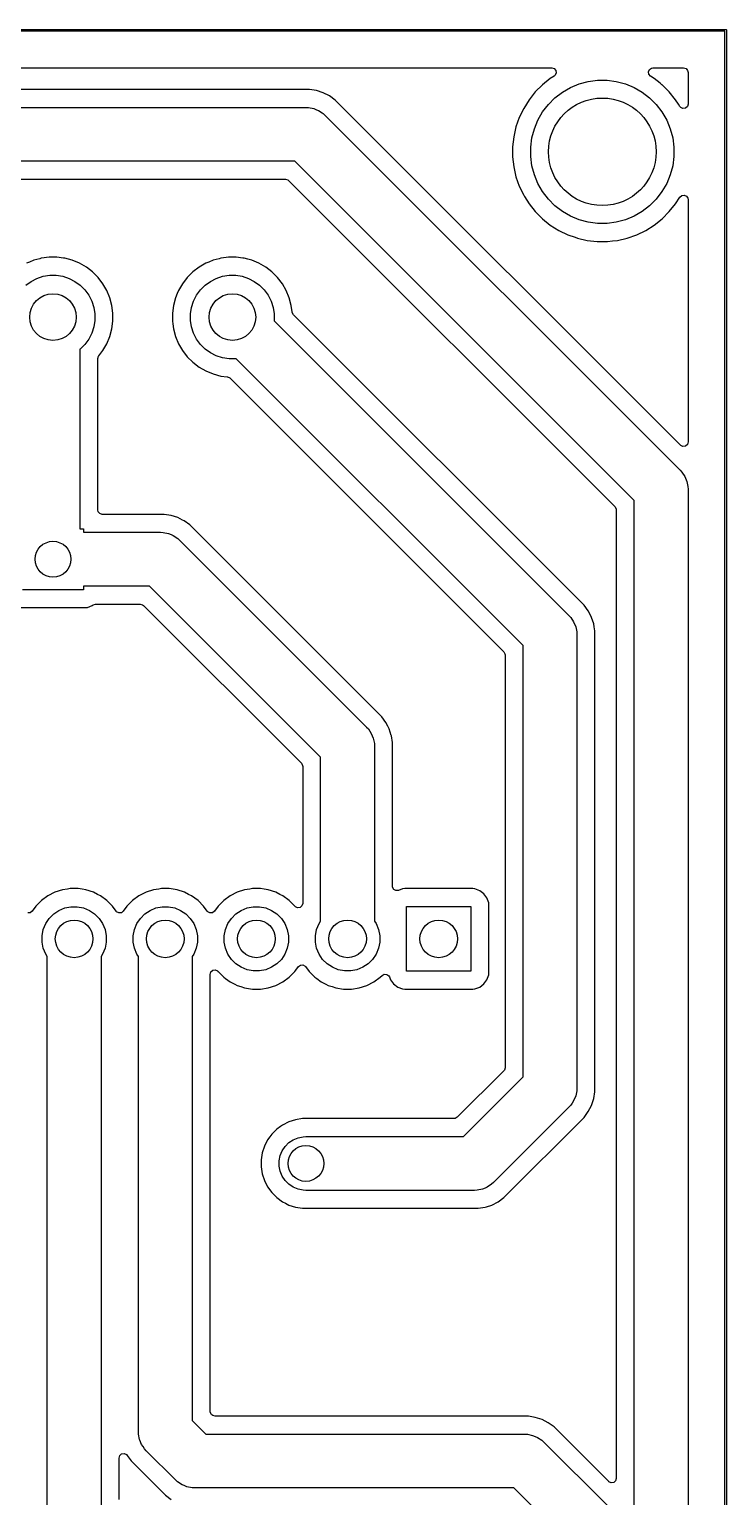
# Model space of a CAD drawing. Header units: millimetres. Extents: x 95 to 195, y -140 to -40.
# Drawn here: x 175.59 to 195.02, y -80.89 to -39.98 of the extents above; entities that cross this region are included whole.
import ezdxf

# ---------------------------------------------------------------- set-up
doc = ezdxf.new("R2010")
doc.units = ezdxf.units.MM
doc.layers.add('B.Cu', color=153, linetype='CONTINUOUS', true_color=0x4d7fc4)

msp = doc.modelspace()

# ---------------------------------------------------------------- linework, layer by layer
at = {"layer": 'B.Cu', "linetype": 'CONTINUOUS'}
for p, q in [((95, -39.975), (195, -39.975)), ((194.975, -40.025), (95.025, -40.025)), ((194.975, -139.975), (194.975, -40.025)), ((195, -39.975), (195.009567, -39.976903)), ((195.009567, -39.976903), (195.023097, -39.990433)), ((195.023097, -39.990433), (195.025, -40)), ((195.025, -40), (195.025, -140)), ((99.862014, -41.0505), (190.152974, -41.0505)), ((190.218946, -41.279494), (190.110753, -41.347476)), ((190.152974, -41.0505), (190.220013, -41.070185)), ((190.246687, -41.255703), (190.218946, -41.279494)), ((190.220013, -41.070185), (190.265768, -41.122989)), ((190.275712, -41.192147), (190.246687, -41.255703)), ((190.265768, -41.122989), (190.275712, -41.192147)), ((192.844115, -41.158106), (192.87249, -41.094257)), ((192.854763, -41.227159), (192.844115, -41.158106)), ((192.901053, -41.279493), (192.854763, -41.227159)), ((192.87249, -41.094257), (192.93088, -41.055885)), ((193.009248, -41.347477), (192.901053, -41.279493)), ((192.93088, -41.055885), (192.967026, -41.0505)), ((192.967026, -41.0505), (193.8255, -41.0505)), ((193.8255, -41.0505), (193.892539, -41.070185)), ((193.892539, -41.070185), (193.938294, -41.122989)), ((193.938294, -41.122989), (193.9495, -41.1745)), ((193.9495, -41.1745), (193.9495, -42.062548)), ((183.398417, -41.6495), (148.298417, -41.6495)), ((183.398422, -41.6495), (183.398417, -41.6495)), ((183.592826, -41.68029), (183.398422, -41.6495)), ((183.78003, -41.741117), (183.592826, -41.68029)), ((189.692583, -41.721175), (189.517476, -41.940753)), ((189.891175, -41.522583), (189.692583, -41.721175)), ((190.110753, -41.347476), (189.891175, -41.522583)), ((190.241308, -41.88632), (190.44886, -41.727061)), ((190.44886, -41.727061), (190.675423, -41.596255)), ((190.675423, -41.596255), (190.917121, -41.49614)), ((190.917121, -41.49614), (191.169819, -41.428429)), ((191.169819, -41.428429), (191.429194, -41.394282)), ((191.429194, -41.394282), (191.690806, -41.394282)), ((191.690806, -41.394282), (191.950181, -41.428429)), ((191.950181, -41.428429), (192.202879, -41.49614)), ((192.202879, -41.49614), (192.444577, -41.596255)), ((192.444577, -41.596255), (192.67114, -41.727061)), ((192.67114, -41.727061), (192.878692, -41.88632)), ((193.17306, -41.478113), (193.009248, -41.347477)), ((193.223183, -41.518085), (193.17306, -41.478113)), ((193.228825, -41.522584), (193.223183, -41.518085)), ((193.427416, -41.721175), (193.228825, -41.522584)), ((193.602523, -41.940752), (193.427416, -41.721175)), ((183.955405, -41.830476), (183.78003, -41.741117)), ((184.114646, -41.946172), (183.955405, -41.830476)), ((184.114648, -41.946174), (184.114646, -41.946172)), ((193.737819, -51.569345), (184.114648, -41.946174)), ((189.517476, -41.940753), (189.368053, -42.178557)), ((189.897061, -42.27886), (190.05632, -42.071308)), ((190.05632, -42.071308), (190.241308, -41.88632)), ((192.878692, -41.88632), (193.06368, -42.071308)), ((193.06368, -42.071308), (193.222939, -42.27886)), ((193.679053, -42.062548), (193.602523, -41.940752)), ((193.720506, -42.12852), (193.679053, -42.062548)), ((193.744297, -42.156261), (193.720506, -42.12852)), ((193.929815, -42.129587), (193.877011, -42.175342)), ((193.9495, -42.062548), (193.929815, -42.129587)), ((148.2, -42.15), (183.3, -42.15)), ((183.3, -42.15), (183.373513, -42.153611)), ((183.373513, -42.153611), (183.517713, -42.182294)), ((183.517713, -42.182294), (183.597283, -42.215253)), ((183.597283, -42.215253), (183.653548, -42.238559)), ((183.653548, -42.238559), (183.753617, -42.305423)), ((183.753617, -42.305423), (183.775795, -42.320242)), ((183.775795, -42.320242), (183.83033, -42.36967)), ((183.83033, -42.36967), (193.73033, -52.26967)), ((189.2462, -42.431588), (189.153443, -42.69667)), ((189.368053, -42.178557), (189.2462, -42.431588)), ((189.66614, -42.747121), (189.766255, -42.505423)), ((189.766255, -42.505423), (189.897061, -42.27886)), ((193.222939, -42.27886), (193.353745, -42.505423)), ((193.353745, -42.505423), (193.45386, -42.747121)), ((193.807853, -42.185286), (193.744297, -42.156261)), ((193.877011, -42.175342), (193.807853, -42.185286)), ((189.153439, -42.696682), (189.090945, -42.970487)), ((189.153443, -42.69667), (189.153439, -42.696682)), ((189.598429, -42.999819), (189.66614, -42.747121)), ((193.45386, -42.747121), (193.521571, -42.999819)), ((189.090942, -42.970505), (189.0595, -43.249568)), ((189.0595, -43.249568), (189.0595, -43.530431)), ((189.090945, -42.970487), (189.090942, -42.970505)), ((189.564282, -43.259194), (189.598429, -42.999819)), ((189.564282, -43.520806), (189.564282, -43.259194)), ((193.521571, -42.999819), (193.555718, -43.259194)), ((193.555718, -43.259194), (193.555718, -43.520806)), ((182.98934, -43.65), (148.95, -43.65)), ((192.45, -53.11066), (182.98934, -43.65)), ((189.0595, -43.530431), (189.090942, -43.809494)), ((189.598429, -43.780181), (189.564282, -43.520806)), ((189.66614, -44.032879), (189.598429, -43.780181)), ((193.521571, -43.780181), (193.45386, -44.032879)), ((193.555718, -43.520806), (193.521571, -43.780181)), ((149.5745, -44.1505), (182.730664, -44.1505)), ((182.730664, -44.1505), (182.797703, -44.170185)), ((182.797703, -44.170185), (182.818345, -44.186819)), ((182.818345, -44.186819), (191.913181, -53.281655)), ((189.090942, -43.809494), (189.090945, -43.809512)), ((189.090945, -43.809512), (189.153439, -44.083317)), ((189.153439, -44.083317), (189.153443, -44.083329)), ((189.153443, -44.083329), (189.2462, -44.348411)), ((189.766255, -44.274577), (189.66614, -44.032879)), ((193.45386, -44.032879), (193.353745, -44.274577)), ((189.2462, -44.348411), (189.368053, -44.601442)), ((189.897061, -44.50114), (189.766255, -44.274577)), ((190.05632, -44.708692), (189.897061, -44.50114)), ((193.222939, -44.50114), (193.06368, -44.708692)), ((193.353745, -44.274577), (193.222939, -44.50114)), ((193.772841, -44.605188), (193.841894, -44.59454)), ((193.841894, -44.59454), (193.905743, -44.622915)), ((189.368053, -44.601442), (189.391807, -44.639246)), ((189.391807, -44.639246), (189.517477, -44.839248)), ((189.517477, -44.839248), (189.692584, -45.058825)), ((190.241308, -44.89368), (190.05632, -44.708692)), ((190.44886, -45.052939), (190.241308, -44.89368)), ((192.878692, -44.89368), (192.67114, -45.052939)), ((193.06368, -44.708692), (192.878692, -44.89368)), ((193.427416, -45.058825), (193.602523, -44.839248)), ((193.602523, -44.839248), (193.720507, -44.651478)), ((193.720507, -44.651478), (193.772841, -44.605188)), ((193.905743, -44.622915), (193.944115, -44.681304)), ((193.944115, -44.681304), (193.9495, -44.717451)), ((193.9495, -44.717451), (193.9495, -51.481664)), ((189.692584, -45.058825), (189.891175, -45.257416)), ((189.891175, -45.257416), (190.110752, -45.432523)), ((190.675423, -45.183745), (190.44886, -45.052939)), ((190.917121, -45.28386), (190.675423, -45.183745)), ((191.169819, -45.351571), (190.917121, -45.28386)), ((191.429194, -45.385718), (191.169819, -45.351571)), ((191.690806, -45.385718), (191.429194, -45.385718)), ((191.950181, -45.351571), (191.690806, -45.385718)), ((192.202879, -45.28386), (191.950181, -45.351571)), ((192.444577, -45.183745), (192.202879, -45.28386)), ((192.67114, -45.052939), (192.444577, -45.183745)), ((193.009248, -45.432523), (193.228825, -45.257416)), ((193.228825, -45.257416), (193.427416, -45.058825)), ((190.110752, -45.432523), (190.348555, -45.581945)), ((190.348555, -45.581945), (190.601592, -45.703801)), ((190.601592, -45.703801), (190.80068, -45.773465)), ((190.80068, -45.773465), (190.86667, -45.796556)), ((190.86667, -45.796556), (190.866682, -45.79656)), ((190.866682, -45.79656), (191.140491, -45.859055)), ((191.979509, -45.859055), (192.253318, -45.79656)), ((192.253318, -45.79656), (192.518408, -45.703801)), ((192.518408, -45.703801), (192.771445, -45.581945)), ((192.771445, -45.581945), (193.009248, -45.432523)), ((191.140491, -45.859055), (191.140497, -45.859055)), ((191.140497, -45.859055), (191.140505, -45.859057)), ((191.140505, -45.859057), (191.326547, -45.880018)), ((191.326547, -45.880018), (191.419569, -45.890499)), ((191.419569, -45.890499), (191.419572, -45.8905)), ((191.419572, -45.8905), (191.419575, -45.8905)), ((191.419575, -45.8905), (191.700428, -45.8905)), ((191.700428, -45.8905), (191.700429, -45.890499)), ((191.700429, -45.890499), (191.843055, -45.874429)), ((191.843055, -45.874429), (191.979494, -45.859057)), ((191.979494, -45.859057), (191.979499, -45.859056)), ((191.979499, -45.859056), (191.979509, -45.859055)), ((175.593374, -46.463847), (175.509572, -46.49856)), ((175.711884, -46.414758), (175.593374, -46.463847)), ((175.878699, -46.37006), (175.711884, -46.414758)), ((175.923402, -46.358083), (175.878699, -46.37006)), ((175.933853, -46.356707), (175.923402, -46.358083)), ((176.140502, -46.3295), (175.933853, -46.356707)), ((176.14051, -46.3295), (176.140502, -46.3295)), ((176.35949, -46.3295), (176.14051, -46.3295)), ((176.359497, -46.3295), (176.35949, -46.3295)), ((176.540314, -46.353306), (176.359497, -46.3295)), ((176.576598, -46.358083), (176.540314, -46.353306)), ((176.682357, -46.386421), (176.576598, -46.358083)), ((176.788115, -46.414758), (176.682357, -46.386421)), ((176.788118, -46.414759), (176.788115, -46.414758)), ((176.990428, -46.49856), (176.788117, -46.414759)), ((176.788117, -46.414759), (176.788118, -46.414759)), ((176.990433, -46.498562), (176.990428, -46.49856)), ((176.990438, -46.498565), (176.990433, -46.498562)), ((177.18007, -46.608049), (176.990438, -46.498565)), ((177.353798, -46.741355), (177.18007, -46.608049)), ((180.319929, -46.608049), (180.146201, -46.741355)), ((180.509561, -46.498565), (180.319929, -46.608049)), ((180.509569, -46.498561), (180.509561, -46.498565)), ((180.509572, -46.49856), (180.509569, -46.498561)), ((180.593374, -46.463847), (180.509572, -46.49856)), ((180.711884, -46.414758), (180.593374, -46.463847)), ((180.878699, -46.37006), (180.711884, -46.414758)), ((180.923402, -46.358083), (180.878699, -46.37006)), ((180.933853, -46.356707), (180.923402, -46.358083)), ((181.140502, -46.3295), (180.933853, -46.356707)), ((181.14051, -46.3295), (181.140502, -46.3295)), ((181.35949, -46.3295), (181.14051, -46.3295)), ((181.359497, -46.3295), (181.35949, -46.3295)), ((181.540314, -46.353306), (181.359497, -46.3295)), ((181.576598, -46.358083), (181.540314, -46.353306)), ((181.682357, -46.386421), (181.576598, -46.358083)), ((181.788115, -46.414758), (181.682357, -46.386421)), ((181.788118, -46.414759), (181.788115, -46.414758)), ((181.990428, -46.49856), (181.788117, -46.414759)), ((181.788117, -46.414759), (181.788118, -46.414759)), ((181.990433, -46.498562), (181.990428, -46.49856)), ((181.990438, -46.498565), (181.990433, -46.498562)), ((182.18007, -46.608049), (181.990438, -46.498565)), ((182.353798, -46.741355), (182.18007, -46.608049)), ((175.490146, -47.110325), (175.638677, -47.002411)), ((175.638677, -47.002411), (175.80226, -46.919061)), ((175.80226, -46.919061), (175.976869, -46.862327)), ((175.976869, -46.862327), (176.158203, -46.833607)), ((176.158203, -46.833607), (176.341797, -46.833607)), ((176.341797, -46.833607), (176.523131, -46.862327)), ((176.523131, -46.862327), (176.69774, -46.919061)), ((176.69774, -46.919061), (176.861323, -47.002411)), ((176.861323, -47.002411), (177.009854, -47.110325)), ((177.353805, -46.741361), (177.353798, -46.741355)), ((177.508638, -46.896194), (177.353805, -46.741361)), ((177.508643, -46.8962), (177.508638, -46.896194)), ((177.64195, -47.069929), (177.508643, -46.8962)), ((179.991355, -46.896201), (179.858049, -47.069929)), ((179.991361, -46.896194), (179.991355, -46.896201)), ((180.146194, -46.741361), (179.991361, -46.896194)), ((180.146201, -46.741355), (180.146194, -46.741361)), ((180.490146, -47.110325), (180.638677, -47.002411)), ((180.638677, -47.002411), (180.80226, -46.919061)), ((180.80226, -46.919061), (180.976869, -46.862327)), ((180.976869, -46.862327), (181.158203, -46.833607)), ((181.158203, -46.833607), (181.341797, -46.833607)), ((181.341797, -46.833607), (181.523131, -46.862327)), ((181.523131, -46.862327), (181.69774, -46.919061)), ((181.69774, -46.919061), (181.861323, -47.002411)), ((181.861323, -47.002411), (182.009854, -47.110325)), ((182.353805, -46.741361), (182.353798, -46.741355)), ((182.508638, -46.896194), (182.353805, -46.741361)), ((182.508643, -46.8962), (182.508638, -46.896194)), ((182.64195, -47.069929), (182.508643, -46.8962)), ((177.009854, -47.110325), (177.139675, -47.240146)), ((177.139675, -47.240146), (177.247589, -47.388677)), ((177.247589, -47.388677), (177.330939, -47.55226)), ((177.75144, -47.259572), (177.64195, -47.069929)), ((177.835241, -47.461883), (177.75144, -47.259572)), ((177.891917, -47.673402), (177.835241, -47.461883)), ((179.664758, -47.461884), (179.608084, -47.673399)), ((179.713847, -47.343374), (179.664758, -47.461884)), ((179.74856, -47.259572), (179.713847, -47.343374)), ((179.748561, -47.259569), (179.74856, -47.259572)), ((179.748565, -47.259561), (179.748561, -47.259569)), ((179.858049, -47.069929), (179.748565, -47.259561)), ((180.169061, -47.55226), (180.252411, -47.388677)), ((180.252411, -47.388677), (180.360325, -47.240146)), ((180.360325, -47.240146), (180.490146, -47.110325)), ((182.009854, -47.110325), (182.139675, -47.240146)), ((182.139675, -47.240146), (182.247589, -47.388677)), ((182.247589, -47.388677), (182.330939, -47.55226)), ((182.75144, -47.259572), (182.64195, -47.069929)), ((182.835241, -47.461883), (182.75144, -47.259572)), ((182.891917, -47.673402), (182.835241, -47.461883)), ((177.330939, -47.55226), (177.387673, -47.726869)), ((177.387673, -47.726869), (177.416393, -47.908203)), ((177.920499, -47.890502), (177.891917, -47.673402)), ((179.608082, -47.67341), (179.5795, -47.890502)), ((179.608084, -47.673399), (179.608082, -47.67341)), ((180.083607, -47.908203), (180.112327, -47.726869)), ((180.112327, -47.726869), (180.169061, -47.55226)), ((182.330939, -47.55226), (182.387673, -47.726869)), ((182.387673, -47.726869), (182.416393, -47.908203)), ((182.915847, -47.85517), (182.891917, -47.673402)), ((182.916752, -47.862041), (182.915847, -47.85517)), ((182.918525, -47.872213), (182.916752, -47.862041)), ((182.95201, -47.933536), (182.918525, -47.872213)), ((177.387673, -48.273131), (177.330939, -48.44774)), ((177.416393, -48.091797), (177.387673, -48.273131)), ((177.416393, -47.908203), (177.416393, -48.091797)), ((177.891917, -48.326598), (177.9205, -48.10949)), ((177.9205, -47.89051), (177.920499, -47.890502)), ((177.9205, -48.10949), (177.9205, -47.89051)), ((179.5795, -47.890502), (179.5795, -48.109497)), ((179.5795, -48.109497), (179.590046, -48.189598)), ((179.590046, -48.189598), (179.608083, -48.326598)), ((180.083607, -48.091797), (180.083607, -47.908203)), ((180.112327, -48.273131), (180.083607, -48.091797)), ((180.169061, -48.44774), (180.112327, -48.273131)), ((182.416393, -48.091797), (182.414487, -48.103827)), ((182.414487, -48.103827), (190.63033, -56.31967)), ((182.416393, -47.908203), (182.416393, -48.091797)), ((191.053828, -56.035354), (182.95201, -47.933536)), ((177.247589, -48.611323), (177.139675, -48.759854)), ((177.330939, -48.44774), (177.247589, -48.611323)), ((177.75144, -48.740428), (177.835241, -48.538117)), ((177.835241, -48.538117), (177.891917, -48.326598)), ((179.608083, -48.326598), (179.608084, -48.3266)), ((179.608084, -48.3266), (179.664715, -48.537956)), ((179.664715, -48.537956), (179.664759, -48.538117)), ((179.664759, -48.538117), (179.74856, -48.740428)), ((180.252411, -48.611323), (180.169061, -48.44774)), ((180.360325, -48.759854), (180.252411, -48.611323)), ((177.009854, -48.889675), (177, -48.896834)), ((177, -48.896834), (177, -53.9)), ((177.139675, -48.759854), (177.009854, -48.889675)), ((177.5005, -49.156504), (177.520185, -49.089465)), ((177.520185, -49.089465), (177.526112, -49.081032)), ((177.526112, -49.081032), (177.64195, -48.930071)), ((177.64195, -48.930071), (177.75144, -48.740428)), ((179.74856, -48.740428), (179.748562, -48.740433)), ((179.748562, -48.740433), (179.748565, -48.740438)), ((179.748565, -48.740438), (179.858049, -48.93007)), ((179.858049, -48.93007), (179.991355, -49.103798)), ((180.490146, -48.889675), (180.360325, -48.759854)), ((180.638677, -48.997589), (180.490146, -48.889675)), ((180.80226, -49.080939), (180.638677, -48.997589)), ((180.976869, -49.137673), (180.80226, -49.080939)), ((177.5005, -53.3755), (177.5005, -49.156504)), ((179.991355, -49.103798), (179.991361, -49.103805)), ((179.991361, -49.103805), (180.146194, -49.258638)), ((180.146194, -49.258638), (180.146201, -49.258644)), ((180.146201, -49.258644), (180.319929, -49.39195)), ((180.319929, -49.39195), (180.509561, -49.501434)), ((180.509561, -49.501434), (180.509563, -49.501434)), ((180.509563, -49.501434), (180.509572, -49.50144)), ((180.509572, -49.50144), (180.711883, -49.585241)), ((181.158203, -49.166393), (180.976869, -49.137673)), ((181.341797, -49.166393), (181.158203, -49.166393)), ((181.353827, -49.164487), (181.341797, -49.166393)), ((189.35, -57.16066), (181.353827, -49.164487)), ((180.711883, -49.585241), (180.923402, -49.641917)), ((180.923402, -49.641917), (181.10517, -49.665847)), ((181.10517, -49.665847), (181.112041, -49.666752)), ((181.112041, -49.666752), (181.175937, -49.695019)), ((181.175937, -49.695019), (181.183536, -49.70201)), ((181.183536, -49.70201), (188.813181, -57.331655)), ((193.929815, -51.548703), (193.877011, -51.594458)), ((193.9495, -51.481664), (193.929815, -51.548703)), ((193.744297, -51.575377), (193.737819, -51.569345)), ((193.807853, -51.604402), (193.744297, -51.575377)), ((193.877011, -51.594458), (193.807853, -51.604402)), ((193.73033, -52.26967), (193.779758, -52.324205)), ((193.779758, -52.324205), (193.861441, -52.446452)), ((193.861441, -52.446452), (193.917705, -52.582286)), ((193.917705, -52.582286), (193.946389, -52.726487)), ((193.946389, -52.726487), (193.95, -52.8)), ((192.45, -119.55), (192.45, -53.11066)), ((193.95, -52.8), (193.95, -120.3)), ((177.511706, -53.427011), (177.5005, -53.3755)), ((177.557461, -53.479815), (177.511706, -53.427011)), ((177.6245, -53.4995), (177.557461, -53.479815)), ((179.348417, -53.4995), (177.6245, -53.4995)), ((179.348422, -53.4995), (179.348417, -53.4995)), ((179.542826, -53.53029), (179.348422, -53.4995)), ((179.73003, -53.591117), (179.542826, -53.53029)), ((179.860642, -53.657668), (179.73003, -53.591117)), ((191.913181, -53.281655), (191.946666, -53.342978)), ((191.946666, -53.342978), (191.9495, -53.369336)), ((191.9495, -53.369336), (191.9495, -80.381664)), ((177, -53.9), (177.1, -53.9)), ((177.1, -53.9), (177.1, -54)), ((177.1, -54), (179.25, -54)), ((179.25, -54), (179.323513, -54.003611)), ((179.323513, -54.003611), (179.467713, -54.032294)), ((179.905405, -53.680476), (179.860642, -53.657668)), ((180.064646, -53.796172), (179.905405, -53.680476)), ((185.413829, -59.145355), (180.064646, -53.796172)), ((179.467713, -54.032294), (179.547283, -54.065253)), ((179.547283, -54.065253), (179.603548, -54.088559)), ((179.603548, -54.088559), (179.725795, -54.170242)), ((179.725795, -54.170242), (179.78033, -54.21967)), ((179.78033, -54.21967), (184.99033, -59.42967)), ((177.1, -55.6), (175.4, -55.6)), ((178.93934, -55.5), (177.1, -55.5)), ((177.1, -55.5), (177.1, -55.6)), ((183.71, -60.27066), (178.93934, -55.5)), ((177.207483, -56.094091), (177.342331, -56.043796)), ((177.342331, -56.043796), (177.367128, -56.025233)), ((177.367128, -56.025233), (177.432592, -56.000816)), ((177.432592, -56.000816), (177.441439, -56.0005)), ((177.441439, -56.0005), (178.680664, -56.0005)), ((178.680664, -56.0005), (178.747703, -56.020185)), ((178.747703, -56.020185), (178.768345, -56.036819)), ((178.768345, -56.036819), (183.173181, -60.441655)), ((191.168349, -56.192978), (191.053828, -56.035354)), ((175.352127, -56.1005), (177.147872, -56.100499)), ((177.147872, -56.100499), (177.207483, -56.094091)), ((190.63033, -56.31967), (190.679758, -56.374205)), ((190.679758, -56.374205), (190.761441, -56.496452)), ((191.169523, -56.194594), (191.168349, -56.192978)), ((191.259329, -56.370847), (191.169523, -56.194594)), ((191.260391, -56.374612), (191.259329, -56.370847)), ((191.319708, -56.557169), (191.260391, -56.374612)), ((190.761441, -56.496452), (190.761441, -56.496453)), ((190.761441, -56.496453), (190.817706, -56.632287)), ((190.817706, -56.632287), (190.818938, -56.638483)), ((190.818938, -56.638483), (190.846389, -56.776487)), ((190.846389, -56.776487), (190.85, -56.85)), ((190.85, -56.85), (190.85, -69.5)), ((191.319708, -56.55717), (191.319708, -56.557169)), ((191.319709, -56.557174), (191.319708, -56.55717)), ((191.332586, -56.638483), (191.319709, -56.557174)), ((191.3505, -56.751577), (191.332586, -56.638483)), ((191.3505, -69.598422), (191.3505, -56.751577)), ((189.35, -69.18934), (189.35, -57.16066)), ((188.813181, -57.331655), (188.846666, -57.392978)), ((188.846666, -57.392978), (188.8495, -57.419336)), ((188.8495, -57.419336), (188.8495, -68.930664)), ((185.529524, -59.304595), (185.413829, -59.145355)), ((185.582148, -59.407876), (185.529524, -59.304595)), ((184.99033, -59.42967), (185.039759, -59.484205)), ((185.039759, -59.484205), (185.079452, -59.543611)), ((185.079452, -59.543611), (185.121441, -59.606452)), ((185.121441, -59.606452), (185.121441, -59.606453)), ((185.121441, -59.606453), (185.177706, -59.742287)), ((185.619329, -59.480847), (185.582148, -59.407876)), ((185.620391, -59.484612), (185.619329, -59.480847)), ((185.679708, -59.667169), (185.620391, -59.484612)), ((185.679708, -59.66717), (185.679708, -59.667169)), ((185.679709, -59.667174), (185.679708, -59.66717)), ((185.680964, -59.675099), (185.679709, -59.667174)), ((185.7105, -59.861577), (185.680964, -59.675099)), ((185.177706, -59.742287), (185.192011, -59.814205)), ((185.192011, -59.814205), (185.206389, -59.886487)), ((185.206389, -59.886487), (185.21, -59.96)), ((185.21, -59.96), (185.21, -64.847798)), ((185.7105, -63.87), (185.7105, -59.861577)), ((183.173181, -60.441655), (183.206666, -60.502978)), ((183.206666, -60.502978), (183.2095, -60.529336)), ((183.2095, -60.529336), (183.2095, -64.348077)), ((183.71, -64.847798), (183.71, -60.27066)), ((176.105974, -64.139687), (175.927641, -64.269252)), ((176.302393, -64.039604), (176.105974, -64.139687)), ((176.302396, -64.039603), (176.302393, -64.039604)), ((176.512047, -63.971485), (176.302396, -64.039603)), ((176.657201, -63.948495), (176.512047, -63.971485)), ((176.729778, -63.937), (176.657201, -63.948495)), ((176.950222, -63.937), (176.729778, -63.937)), ((177.059086, -63.954242), (176.950222, -63.937)), ((177.167952, -63.971485), (177.059086, -63.954242)), ((177.377603, -64.039603), (177.167952, -63.971485)), ((177.377606, -64.039604), (177.377603, -64.039603)), ((177.490667, -64.097213), (177.377606, -64.039604)), ((177.574022, -64.139685), (177.490667, -64.097213)), ((177.574024, -64.139686), (177.574022, -64.139685)), ((177.574025, -64.139687), (177.574024, -64.139686)), ((177.752358, -64.269252), (177.574025, -64.139687)), ((178.645974, -64.139687), (178.467641, -64.269252)), ((178.842393, -64.039604), (178.645974, -64.139687)), ((178.842396, -64.039603), (178.842393, -64.039604)), ((179.052047, -63.971485), (178.842396, -64.039603)), ((179.197201, -63.948495), (179.052047, -63.971485)), ((179.269778, -63.937), (179.197201, -63.948495)), ((179.490222, -63.937), (179.269778, -63.937)), ((179.599086, -63.954242), (179.490222, -63.937)), ((179.707952, -63.971485), (179.599086, -63.954242)), ((179.917603, -64.039603), (179.707952, -63.971485)), ((179.917606, -64.039604), (179.917603, -64.039603)), ((180.030667, -64.097213), (179.917606, -64.039604)), ((180.114022, -64.139685), (180.030667, -64.097213)), ((180.114024, -64.139686), (180.114022, -64.139685)), ((180.114025, -64.139687), (180.114024, -64.139686)), ((180.292358, -64.269252), (180.114025, -64.139687)), ((181.185974, -64.139687), (181.007641, -64.269252)), ((181.382393, -64.039604), (181.185974, -64.139687)), ((181.382396, -64.039603), (181.382393, -64.039604)), ((181.592047, -63.971485), (181.382396, -64.039603)), ((181.737201, -63.948495), (181.592047, -63.971485)), ((181.809778, -63.937), (181.737201, -63.948495)), ((182.030222, -63.937), (181.809778, -63.937)), ((182.139086, -63.954242), (182.030222, -63.937)), ((182.247952, -63.971485), (182.139086, -63.954242)), ((182.457603, -64.039603), (182.247952, -63.971485)), ((182.457606, -64.039604), (182.457603, -64.039603)), ((182.570667, -64.097213), (182.457606, -64.039604)), ((182.654022, -64.139685), (182.570667, -64.097213)), ((182.654024, -64.139686), (182.654022, -64.139685)), ((182.654025, -64.139687), (182.654024, -64.139686)), ((182.832358, -64.269252), (182.654025, -64.139687)), ((185.713333, -63.896357), (185.7105, -63.87)), ((185.746818, -63.95768), (185.713333, -63.896357)), ((185.80814, -63.991166), (185.746818, -63.95768)), ((185.877832, -63.986182), (185.80814, -63.991166)), ((185.992515, -63.943409), (185.877832, -63.986182)), ((186.052123, -63.937001), (185.992515, -63.943409)), ((186.052129, -63.937), (186.052123, -63.937001)), ((187.947864, -63.937), (186.052129, -63.937)), ((187.947873, -63.937), (187.947864, -63.937)), ((187.947881, -63.937), (187.947873, -63.937)), ((187.947883, -63.937001), (187.947881, -63.937)), ((188.007483, -63.943408), (187.947883, -63.937001)), ((188.142328, -63.993702), (188.007482, -63.943408)), ((188.007482, -63.943408), (188.007483, -63.943408)), ((188.142335, -63.993706), (188.142328, -63.993702)), ((188.257544, -64.079952), (188.142335, -63.993706)), ((188.257547, -64.079955), (188.257544, -64.079952)), ((188.343793, -64.195164), (188.257547, -64.079955)), ((188.343797, -64.195171), (188.343793, -64.195164)), ((188.393888, -64.329474), (188.343797, -64.195171)), ((175.614988, -64.60742), (175.545375, -64.613399)), ((175.670318, -64.564754), (175.614988, -64.60742)), ((175.771752, -64.425141), (175.670318, -64.564754)), ((175.771756, -64.425136), (175.771752, -64.425141)), ((175.927636, -64.269256), (175.771756, -64.425136)), ((175.927641, -64.269252), (175.927636, -64.269256)), ((176.144291, -64.766546), (176.269046, -64.641791)), ((176.269046, -64.641791), (176.415743, -64.543771)), ((176.415743, -64.543771), (176.578744, -64.476254)), ((176.578744, -64.476254), (176.751785, -64.441834)), ((176.751785, -64.441834), (176.928215, -64.441834)), ((176.928215, -64.441834), (177.101256, -64.476254)), ((177.101256, -64.476254), (177.264257, -64.543771)), ((177.264257, -64.543771), (177.410954, -64.641791)), ((177.410954, -64.641791), (177.535709, -64.766546)), ((177.752363, -64.269256), (177.752358, -64.269252)), ((177.908243, -64.425136), (177.752363, -64.269256)), ((177.908247, -64.425141), (177.908243, -64.425136)), ((178.009682, -64.564754), (177.908247, -64.425141)), ((178.02358, -64.580793), (178.009682, -64.564754)), ((178.085375, -64.613399), (178.02358, -64.580793)), ((178.154988, -64.60742), (178.085375, -64.613399)), ((178.210318, -64.564754), (178.154988, -64.60742)), ((178.311752, -64.425141), (178.210318, -64.564754)), ((178.311756, -64.425136), (178.311752, -64.425141)), ((178.467636, -64.269256), (178.311756, -64.425136)), ((178.467641, -64.269252), (178.467636, -64.269256)), ((178.684291, -64.766546), (178.809046, -64.641791)), ((178.809046, -64.641791), (178.955743, -64.543771)), ((178.955743, -64.543771), (179.118744, -64.476254)), ((179.118744, -64.476254), (179.291785, -64.441834)), ((179.291785, -64.441834), (179.468215, -64.441834)), ((179.468215, -64.441834), (179.641256, -64.476254)), ((179.641256, -64.476254), (179.804257, -64.543771)), ((179.804257, -64.543771), (179.950954, -64.641791)), ((179.950954, -64.641791), (180.075709, -64.766546)), ((180.292363, -64.269256), (180.292358, -64.269252)), ((180.448243, -64.425136), (180.292363, -64.269256)), ((180.448247, -64.425141), (180.448243, -64.425136)), ((180.549682, -64.564754), (180.448247, -64.425141)), ((180.56358, -64.580793), (180.549682, -64.564754)), ((180.625375, -64.613399), (180.56358, -64.580793)), ((180.694988, -64.60742), (180.625375, -64.613399)), ((180.750318, -64.564754), (180.694988, -64.60742)), ((180.851752, -64.425141), (180.750318, -64.564754)), ((180.851756, -64.425136), (180.851752, -64.425141)), ((181.007636, -64.269256), (180.851756, -64.425136)), ((181.007641, -64.269252), (181.007636, -64.269256)), ((181.224291, -64.766546), (181.349046, -64.641791)), ((181.349046, -64.641791), (181.495743, -64.543771)), ((181.495743, -64.543771), (181.658744, -64.476254)), ((181.658744, -64.476254), (181.831785, -64.441834)), ((181.831785, -64.441834), (182.008215, -64.441834)), ((182.008215, -64.441834), (182.181256, -64.476254)), ((182.181256, -64.476254), (182.344257, -64.543771)), ((182.344257, -64.543771), (182.490954, -64.641791)), ((182.490954, -64.641791), (182.615709, -64.766546)), ((182.832363, -64.269256), (182.832358, -64.269252)), ((182.988246, -64.425139), (182.832363, -64.269256)), ((182.991219, -64.428619), (182.988246, -64.425139)), ((183.004297, -64.44179), (182.991219, -64.428619)), ((183.067853, -64.470815), (183.004297, -64.44179)), ((183.137011, -64.460871), (183.067853, -64.470815)), ((183.189815, -64.415116), (183.137011, -64.460871)), ((183.2095, -64.348077), (183.189815, -64.415116)), ((186.1, -66.2375), (186.1, -64.4375)), ((186.1, -64.4375), (187.9, -64.4375)), ((187.9, -64.4375), (187.9, -66.2375)), ((188.394091, -64.330017), (188.393888, -64.329474)), ((188.400499, -64.389628), (188.394091, -64.330017)), ((188.4005, -66.285373), (188.400499, -64.389628)), ((175.978754, -65.076244), (176.046271, -64.913243)), ((176.046271, -64.913243), (176.144291, -64.766546)), ((177.535709, -64.766546), (177.633729, -64.913243)), ((177.633729, -64.913243), (177.701246, -65.076244)), ((178.518754, -65.076244), (178.586271, -64.913243)), ((178.586271, -64.913243), (178.684291, -64.766546)), ((180.075709, -64.766546), (180.173729, -64.913243)), ((180.173729, -64.913243), (180.241246, -65.076244)), ((181.058754, -65.076244), (181.126271, -64.913243)), ((181.126271, -64.913243), (181.224291, -64.766546)), ((182.615709, -64.766546), (182.713729, -64.913243)), ((182.713729, -64.913243), (182.781246, -65.076244)), ((183.598754, -65.076244), (183.666271, -64.913243)), ((183.666271, -64.913243), (183.71, -64.847798)), ((185.21, -64.847798), (185.253729, -64.913243)), ((185.253729, -64.913243), (185.321246, -65.076244)), ((175.944334, -65.249285), (175.978754, -65.076244)), ((175.944334, -65.425715), (175.944334, -65.249285)), ((175.978754, -65.598756), (175.944334, -65.425715)), ((177.701246, -65.076244), (177.735666, -65.249285)), ((177.735666, -65.425715), (177.701246, -65.598756)), ((177.735666, -65.249285), (177.735666, -65.425715)), ((178.484334, -65.249285), (178.518754, -65.076244)), ((178.484334, -65.425715), (178.484334, -65.249285)), ((178.518754, -65.598756), (178.484334, -65.425715)), ((180.241246, -65.076244), (180.275666, -65.249285)), ((180.275666, -65.425715), (180.241246, -65.598756)), ((180.275666, -65.249285), (180.275666, -65.425715)), ((181.024334, -65.249285), (181.058754, -65.076244)), ((181.024334, -65.425715), (181.024334, -65.249285)), ((181.058754, -65.598756), (181.024334, -65.425715)), ((182.781246, -65.076244), (182.815666, -65.249285)), ((182.815666, -65.425715), (182.781246, -65.598756)), ((182.815666, -65.249285), (182.815666, -65.425715)), ((183.564334, -65.249285), (183.598754, -65.076244)), ((183.564334, -65.425715), (183.564334, -65.249285)), ((183.598754, -65.598756), (183.564334, -65.425715)), ((185.321246, -65.076244), (185.355666, -65.249285)), ((185.355666, -65.425715), (185.321246, -65.598756)), ((185.355666, -65.249285), (185.355666, -65.425715)), ((176.046271, -65.761757), (175.978754, -65.598756)), ((176.09, -65.827201), (176.046271, -65.761757)), ((176.09, -81.54), (176.09, -65.827201)), ((177.633729, -65.761757), (177.59, -65.827201)), ((177.59, -65.827201), (177.59, -81.22934)), ((177.701246, -65.598756), (177.633729, -65.761757)), ((178.586271, -65.761757), (178.518754, -65.598756)), ((178.63, -65.827201), (178.586271, -65.761757)), ((178.63, -79.08), (178.63, -65.827201)), ((180.173729, -65.761757), (180.13, -65.827201)), ((180.13, -65.827201), (180.13, -78.76934)), ((180.241246, -65.598756), (180.173729, -65.761757)), ((181.126271, -65.761757), (181.058754, -65.598756)), ((181.224291, -65.908454), (181.126271, -65.761757)), ((182.713729, -65.761757), (182.615709, -65.908454)), ((182.781246, -65.598756), (182.713729, -65.761757)), ((183.666271, -65.761757), (183.598754, -65.598756)), ((183.764291, -65.908454), (183.666271, -65.761757)), ((185.253729, -65.761757), (185.155709, -65.908454)), ((185.321246, -65.598756), (185.253729, -65.761757)), ((180.6305, -66.326922), (180.650185, -66.259883)), ((180.650185, -66.259883), (180.702989, -66.214128)), ((180.702989, -66.214128), (180.772147, -66.204184)), ((180.772147, -66.204184), (180.835703, -66.233209)), ((180.835703, -66.233209), (180.848787, -66.246386)), ((180.848787, -66.246386), (180.851753, -66.249858)), ((180.851753, -66.249858), (180.851758, -66.249865)), ((180.851758, -66.249865), (180.851762, -66.249869)), ((180.851762, -66.249869), (181.007636, -66.405743)), ((181.349046, -66.033209), (181.224291, -65.908454)), ((181.495743, -66.131229), (181.349046, -66.033209)), ((181.658744, -66.198746), (181.495743, -66.131229)), ((181.831785, -66.233166), (181.658744, -66.198746)), ((182.008215, -66.233166), (181.831785, -66.233166)), ((182.181256, -66.198746), (182.008215, -66.233166)), ((182.344257, -66.131229), (182.181256, -66.198746)), ((182.490954, -66.033209), (182.344257, -66.131229)), ((182.615709, -65.908454), (182.490954, -66.033209)), ((182.832365, -66.405742), (182.988242, -66.249865)), ((182.988242, -66.249865), (183.018516, -66.208196)), ((183.018516, -66.208196), (183.089682, -66.110245)), ((183.089682, -66.110245), (183.145011, -66.067579)), ((183.145011, -66.067579), (183.214625, -66.0616)), ((183.214625, -66.0616), (183.27642, -66.094205)), ((183.27642, -66.094205), (183.290318, -66.110245)), ((183.290318, -66.110245), (183.391752, -66.249858)), ((183.391752, -66.249858), (183.391756, -66.249863)), ((183.391756, -66.249863), (183.547636, -66.405743)), ((183.889046, -66.033209), (183.764291, -65.908454)), ((184.035743, -66.131229), (183.889046, -66.033209)), ((184.198744, -66.198746), (184.035743, -66.131229)), ((184.371785, -66.233166), (184.198744, -66.198746)), ((184.548215, -66.233166), (184.371785, -66.233166)), ((184.721256, -66.198746), (184.548215, -66.233166)), ((184.884257, -66.131229), (184.721256, -66.198746)), ((185.030954, -66.033209), (184.884257, -66.131229)), ((185.155709, -65.908454), (185.030954, -66.033209)), ((187.9, -66.2375), (186.1, -66.2375)), ((180.6305, -78.510664), (180.6305, -66.326922)), ((181.007636, -66.405743), (181.007641, -66.405747)), ((181.007641, -66.405747), (181.059354, -66.443318)), ((181.059354, -66.443318), (181.185978, -66.535315)), ((181.185978, -66.535315), (181.314375, -66.600737)), ((181.314375, -66.600737), (181.382393, -66.635395)), ((181.382393, -66.635395), (181.382396, -66.635396)), ((181.382396, -66.635396), (181.487221, -66.669455)), ((181.487221, -66.669455), (181.592049, -66.703515)), ((182.247951, -66.703515), (182.457606, -66.635395)), ((182.457606, -66.635395), (182.654022, -66.535315)), ((182.654022, -66.535315), (182.832365, -66.405742)), ((183.547636, -66.405743), (183.547641, -66.405747)), ((183.547641, -66.405747), (183.599354, -66.443318)), ((183.599354, -66.443318), (183.725978, -66.535315)), ((183.725978, -66.535315), (183.854375, -66.600737)), ((183.854375, -66.600737), (183.922393, -66.635395)), ((183.922393, -66.635395), (183.922396, -66.635396)), ((183.922396, -66.635396), (184.027221, -66.669455)), ((184.027221, -66.669455), (184.132049, -66.703515)), ((184.787951, -66.703515), (184.997606, -66.635395)), ((184.997606, -66.635395), (185.194022, -66.535315)), ((185.194022, -66.535315), (185.372365, -66.405742)), ((185.372365, -66.405742), (185.422536, -66.35557)), ((185.422536, -66.35557), (185.483857, -66.322086)), ((185.483857, -66.322086), (185.553548, -66.32707)), ((185.553548, -66.32707), (185.609482, -66.368941)), ((185.609482, -66.368941), (185.626398, -66.399919)), ((185.626398, -66.399919), (185.656202, -66.479828)), ((185.656202, -66.479828), (185.656206, -66.479835)), ((185.656206, -66.479835), (185.742452, -66.595044)), ((185.742452, -66.595044), (185.742455, -66.595047)), ((185.742455, -66.595047), (185.857664, -66.681293)), ((185.857664, -66.681293), (185.857671, -66.681297)), ((185.857671, -66.681297), (185.992517, -66.731591)), ((188.007483, -66.731591), (188.142331, -66.681296)), ((188.142331, -66.681296), (188.257546, -66.595046)), ((188.257546, -66.595046), (188.343796, -66.479831)), ((188.343796, -66.479831), (188.394091, -66.344983)), ((188.394091, -66.344983), (188.4005, -66.285373)), ((181.592049, -66.703515), (181.809778, -66.738)), ((181.809778, -66.738), (181.809779, -66.738)), ((181.809779, -66.738), (182.030221, -66.738)), ((182.030221, -66.738), (182.030222, -66.738)), ((182.030222, -66.738), (182.247951, -66.703515)), ((184.132049, -66.703515), (184.349778, -66.738)), ((184.349778, -66.738), (184.349779, -66.738)), ((184.349779, -66.738), (184.570221, -66.738)), ((184.570221, -66.738), (184.570222, -66.738)), ((184.570222, -66.738), (184.787951, -66.703515)), ((185.992517, -66.731591), (185.992516, -66.731591)), ((185.992516, -66.731591), (185.999444, -66.732335)), ((185.999444, -66.732335), (186.052127, -66.738)), ((186.052127, -66.738), (187.947872, -66.737999)), ((187.947872, -66.737999), (188.007483, -66.731591)), ((188.813181, -69.018345), (187.518345, -70.313181)), ((188.829815, -68.997703), (188.813181, -69.018345)), ((188.8495, -68.930664), (188.829815, -68.997703)), ((187.68934, -70.85), (189.35, -69.18934)), ((190.85, -69.5), (190.846389, -69.573513)), ((190.720599, -69.914671), (190.679758, -69.975796)), ((190.761441, -69.853548), (190.720599, -69.914671)), ((190.817705, -69.717714), (190.761441, -69.853548)), ((190.846389, -69.573513), (190.817705, -69.717714)), ((191.258884, -69.980025), (191.319709, -69.792826)), ((191.319709, -69.792826), (191.3505, -69.598422)), ((183.201578, -70.3495), (183.007173, -70.38029)), ((187.430664, -70.3495), (183.201578, -70.3495)), ((187.457022, -70.346666), (187.430664, -70.3495)), ((187.518345, -70.313181), (187.457022, -70.346666)), ((190.63033, -70.03033), (188.53033, -72.13033)), ((188.814646, -72.553828), (191.053828, -70.314646)), ((190.679758, -69.975796), (190.63033, -70.03033)), ((191.053828, -70.314646), (191.169523, -70.155406)), ((191.169523, -70.155406), (191.256676, -69.984357)), ((191.256676, -69.984357), (191.258581, -69.980954)), ((191.258581, -69.980954), (191.258883, -69.980026)), ((191.258883, -69.980026), (191.258884, -69.980025)), ((182.346172, -70.785354), (182.296485, -70.853741)), ((182.346174, -70.785352), (182.346172, -70.785354)), ((182.485351, -70.646174), (182.346174, -70.785351)), ((182.346174, -70.785351), (182.346174, -70.785352)), ((182.485352, -70.646174), (182.485351, -70.646174)), ((182.485354, -70.646172), (182.485352, -70.646174)), ((182.595461, -70.566174), (182.485354, -70.646172)), ((182.644594, -70.530476), (182.595461, -70.566174)), ((182.81997, -70.441117), (182.644594, -70.530476)), ((183.007173, -70.38029), (182.81997, -70.441117)), ((182.141117, -71.11997), (182.08029, -71.307173)), ((182.230476, -70.944594), (182.141117, -71.11997)), ((182.296485, -70.853741), (182.230476, -70.944594)), ((182.638559, -71.246452), (182.720242, -71.124205)), ((182.720242, -71.124205), (182.824205, -71.020242)), ((182.824205, -71.020242), (182.946452, -70.938559)), ((182.946452, -70.938559), (183.082286, -70.882295)), ((183.082286, -70.882295), (183.226487, -70.853611)), ((183.226487, -70.853611), (183.3, -70.85)), ((183.3, -70.85), (187.68934, -70.85)), ((182.08029, -71.307173), (182.0495, -71.501577)), ((182.0495, -71.501577), (182.0495, -71.698422)), ((182.553611, -71.526487), (182.582295, -71.382286)), ((182.553611, -71.673513), (182.553611, -71.526487)), ((182.582295, -71.382286), (182.638559, -71.246452)), ((182.0495, -71.698422), (182.08029, -71.892826)), ((182.08029, -71.892826), (182.141117, -72.080029)), ((182.582295, -71.817714), (182.553611, -71.673513)), ((182.638559, -71.953548), (182.582295, -71.817714)), ((182.720242, -72.075795), (182.638559, -71.953548)), ((182.141117, -72.080029), (182.230476, -72.255405)), ((182.230476, -72.255405), (182.346172, -72.414646)), ((182.346172, -72.414646), (182.485354, -72.553828)), ((182.824205, -72.179758), (182.720242, -72.075795)), ((182.946452, -72.261441), (182.824205, -72.179758)), ((183.082286, -72.317705), (182.946452, -72.261441)), ((183.226487, -72.346389), (183.082286, -72.317705)), ((183.3, -72.35), (183.226487, -72.346389)), ((188, -72.35), (183.3, -72.35)), ((188.073513, -72.346389), (188, -72.35)), ((188.217713, -72.317706), (188.073513, -72.346389)), ((188.297283, -72.284746), (188.217713, -72.317706)), ((188.353548, -72.261441), (188.297283, -72.284746)), ((188.475795, -72.179758), (188.353548, -72.261441)), ((188.53033, -72.13033), (188.475795, -72.179758)), ((182.485354, -72.553828), (182.644595, -72.669524)), ((182.644595, -72.669524), (182.727455, -72.711743)), ((182.727455, -72.711743), (182.81997, -72.758882)), ((182.81997, -72.758882), (182.819972, -72.758882)), ((182.819972, -72.758882), (182.819975, -72.758884)), ((182.819975, -72.758884), (182.920317, -72.791487)), ((182.920317, -72.791487), (183.007173, -72.819709)), ((183.007173, -72.819709), (183.201578, -72.8505)), ((188.098422, -72.8505), (188.292826, -72.819709)), ((188.292826, -72.819709), (188.332497, -72.806819)), ((188.332497, -72.806819), (188.480026, -72.758884)), ((188.480026, -72.758884), (188.655405, -72.669524)), ((188.655405, -72.669524), (188.814646, -72.553828)), ((183.201578, -72.8505), (183.201583, -72.8505)), ((183.201583, -72.8505), (188.098422, -72.8505)), ((180.633334, -78.537022), (180.6305, -78.510664)), ((180.666819, -78.598345), (180.633334, -78.537022)), ((180.13, -78.76934), (180.51066, -79.15)), ((180.681655, -78.613181), (180.666819, -78.598345)), ((180.702297, -78.629815), (180.681655, -78.613181)), ((180.769336, -78.6495), (180.702297, -78.629815)), ((189.498417, -78.6495), (180.769336, -78.6495)), ((189.498422, -78.6495), (189.498417, -78.6495)), ((189.692826, -78.68029), (189.498422, -78.6495)), ((189.88003, -78.741117), (189.692826, -78.68029)), ((190.055405, -78.830476), (189.88003, -78.741117)), ((190.214646, -78.946172), (190.055405, -78.830476)), ((190.214648, -78.946174), (190.214646, -78.946172)), ((191.737819, -80.469345), (190.214648, -78.946174)), ((178.633611, -79.153513), (178.63, -79.08)), ((178.662294, -79.297713), (178.633611, -79.153513)), ((178.671626, -79.320242), (178.662294, -79.297713)), ((178.718559, -79.433548), (178.671626, -79.320242)), ((180.51066, -79.15), (189.4, -79.15)), ((189.4, -79.15), (189.473513, -79.153611)), ((189.473513, -79.153611), (189.617713, -79.182294)), ((189.617713, -79.182294), (189.693081, -79.213513)), ((189.693081, -79.213513), (189.753548, -79.238559)), ((189.753548, -79.238559), (189.875795, -79.320242)), ((189.875795, -79.320242), (189.93033, -79.36967)), ((189.93033, -79.36967), (191.73033, -81.16967)), ((178.0905, -79.814267), (178.110185, -79.747228)), ((178.110185, -79.747228), (178.162989, -79.701473)), ((178.162989, -79.701473), (178.232147, -79.691529)), ((178.232147, -79.691529), (178.295703, -79.720554)), ((178.295703, -79.720554), (178.314817, -79.74138)), ((178.314817, -79.74138), (178.426172, -79.894646)), ((178.758649, -79.493547), (178.718559, -79.433548)), ((178.800242, -79.555795), (178.758649, -79.493547)), ((178.84967, -79.61033), (178.800242, -79.555795)), ((179.66967, -80.43033), (178.84967, -79.61033)), ((178.0905, -80.970664), (178.0905, -79.814267)), ((178.426172, -79.894646), (179.385354, -80.853828)), ((179.724205, -80.479758), (179.66967, -80.43033)), ((179.846452, -80.561441), (179.724205, -80.479758)), ((179.902717, -80.584746), (179.846452, -80.561441)), ((179.982287, -80.617706), (179.902717, -80.584746)), ((191.744297, -80.475377), (191.737819, -80.469345)), ((191.807853, -80.504402), (191.744297, -80.475377)), ((191.877011, -80.494458), (191.807853, -80.504402)), ((191.929815, -80.448703), (191.877011, -80.494458)), ((191.9495, -80.381664), (191.929815, -80.448703)), ((179.385354, -80.853828), (179.544595, -80.969524)), ((180.126487, -80.646389), (179.982287, -80.617706)), ((180.2, -80.65), (180.126487, -80.646389)), ((189.08934, -80.65), (180.2, -80.65)), ((190.45, -82.01066), (189.08934, -80.65))]:
    msp.add_line(p, q, dxfattribs=at)
at = {"layer": 'B.Cu'}
for centre, radius in [((191.56, -43.39), 1.5), ((191.56, -43.39), 1.5), ((176.25, -48), 0.65), ((176.25, -48), 0.65), ((176.25, -48), 0.65), ((181.25, -48), 0.65), ((181.25, -48), 0.65), ((181.25, -48), 0.65), ((176.25, -54.75), 0.5), ((176.25, -54.75), 0.5), ((176.25, -54.75), 0.5), ((176.84, -65.3375), 0.525), ((176.84, -65.3375), 0.525), ((176.84, -65.3375), 0.525), ((179.38, -65.3375), 0.525), ((179.38, -65.3375), 0.525), ((179.38, -65.3375), 0.525), ((181.92, -65.3375), 0.525), ((181.92, -65.3375), 0.525), ((181.92, -65.3375), 0.525), ((184.46, -65.3375), 0.525), ((184.46, -65.3375), 0.525), ((184.46, -65.3375), 0.525), ((187, -65.3375), 0.525), ((187, -65.3375), 0.525), ((187, -65.3375), 0.525), ((183.3, -71.6), 0.5), ((183.3, -71.6), 0.5)]:
    msp.add_circle(centre, radius, dxfattribs=at)

doc.saveas('drawing.dxf')
